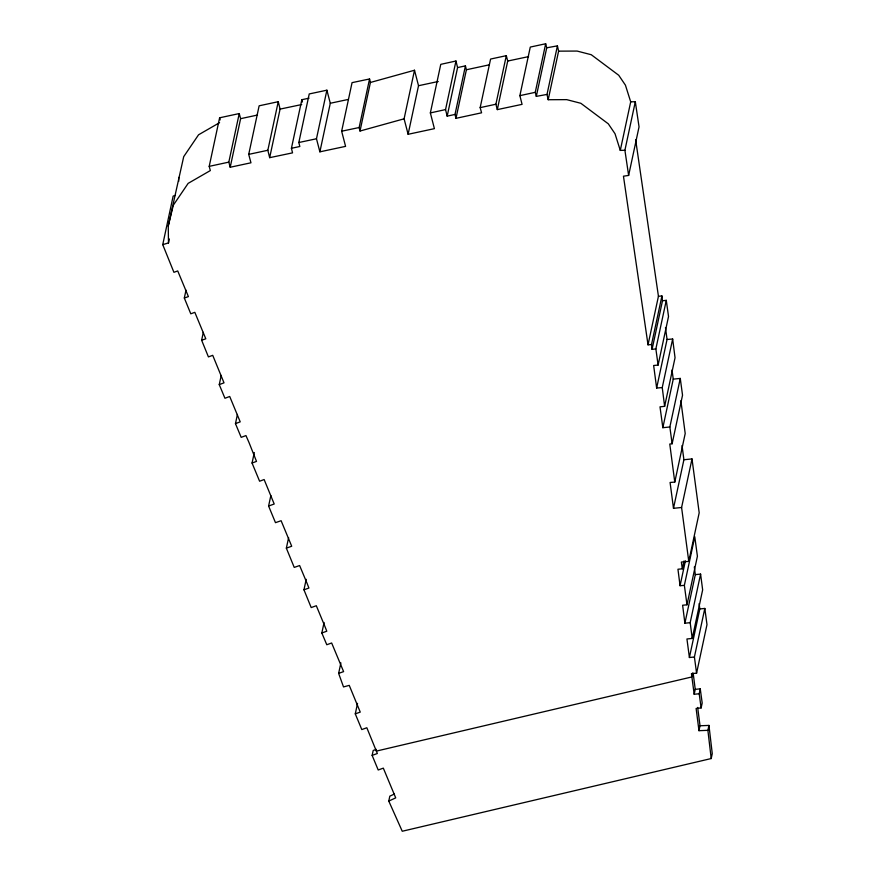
<?xml version="1.0" encoding="UTF-8"?>
<svg xmlns="http://www.w3.org/2000/svg" width="875" height="875" viewBox="0 0 875 875"><rect width="100%" height="100%" fill="white"/><g stroke="black" fill="none" stroke-linecap="round" stroke-linejoin="round"><path stroke-width="1.31" d="M708.947 725.419L707.886 730.33L698.972 730.68L700.022 725.769L708.947 725.419L712.261 753.637L711.2 758.548L402.248 831.25L388.773 801.062L395.719 797.88L383.327 768.141L378.208 769.989L372.137 755.387L377.344 753.506L366.833 727.759L361.791 729.564L355.283 713.869L360.248 712.097L349.245 685.377L343.514 686.93L338.636 673.389L343.602 671.617L331.658 642.994L326.78 644.733L321.836 632.975L326.791 631.203L324.866 626.325L316.312 605.73L311.194 607.567L303.953 589.805L308.919 588.033L307.027 583.231L299.622 565.545L294.23 567.405L286.355 548.166L291.703 546.23L281.116 520.712L275.483 522.67L268.603 506.045L274.203 504L264.13 479.544L259.602 481.217L252.055 463.039L256.506 461.387L249.08 442.695L245.952 435.575L241.183 437.358L235.463 423.631L240.22 421.848L229.709 396.484L224.941 398.267L219.253 384.617L224.011 382.834L212.723 355.327L208.425 356.902L201.633 340.233L205.8 338.8L194.83 312.331L190.783 313.808L184.319 298.014L188.409 296.614L177.734 270.944L173.917 272.311L162.739 244.65L173.152 196.077L175.448 195.387M162.739 244.65L168.481 242.911L168.252 225.991L183.717 156.647L198.559 134.794L219.57 122.675M168.481 242.911L169.323 238.973M168.252 225.991L173.305 205.22L188.147 183.367L210.328 170.57L209.202 166.359L219.614 117.797L239.236 113.564L240.614 118.672L230.202 167.245L250.961 162.794L248.719 154.372L259.131 105.809L278.25 101.697L280.077 109.102L269.664 157.664L292.545 152.862L291.43 148.28L301.842 99.706L309.039 98.186M184.319 298.014L186.003 290.139M230.202 167.245L228.823 162.127L239.236 113.564M201.633 340.233L203.317 332.358M269.664 157.664L267.837 150.27L278.25 101.697M219.253 384.617L221.222 375.43M235.463 423.631L237.431 414.444M291.43 148.28L299.83 146.497L298.823 142.516L309.236 93.942L326.889 90.191L330.291 103.261L319.878 151.834L345.581 146.366L341.644 131.217L352.056 82.644L369.556 78.969L370.42 82.458L360.008 131.031L404.097 118.814L414.509 70.241L370.42 82.458M319.878 151.834L316.477 138.764L326.889 90.191M252.055 463.039L254.308 452.528M268.603 506.045L270.856 495.545M360.008 131.031L359.144 127.531L369.556 78.969M286.355 548.166L288.608 537.666M303.953 589.805L306.206 579.305M457.581 67.583L465.434 65.855L455.011 114.428L447.169 116.156L457.581 67.583L455.962 61.009L440.77 64.345L430.358 112.919L434.405 128.658L408.111 134.291L418.523 85.717L414.509 70.241M321.836 632.975L324.089 622.475M447.169 116.156L445.55 109.583L455.962 61.009M546.722 47.808L557.419 45.861L547.006 94.423L536.309 96.381L546.722 47.808L545.672 43.75L530.283 47.075L519.87 95.648L522.069 104.355L497.306 109.616L507.719 61.042L506.308 55.672L490.58 59.052L480.167 107.625L481.578 112.809L455.984 118.333L466.397 69.759L465.434 65.855M338.636 673.389L340.889 662.889M355.283 713.869L357.536 703.369M497.306 109.616L495.895 104.234L506.308 55.672M372.137 755.387L373.198 750.477L376.316 749.35M536.309 96.381L535.259 92.323L545.672 43.75M388.773 801.062L389.823 796.152L394.45 794.03M558.6 51.144L577.117 51.067L591.259 54.72L618.723 75.261L625.428 85.159L630.7 101.839L635.316 101.697L624.903 150.259L620.288 150.413L615.016 133.733L608.311 123.834L580.847 103.294L566.705 99.641L548.188 99.717L558.6 51.144L557.419 45.861M620.288 150.413L630.7 101.839M648.025 344.837L658.438 296.275L661.927 295.958L651.514 344.531L648.025 344.837L623.459 176.192L628.633 175.438L639.045 126.864L635.316 101.697M662.484 300.781L666.28 300.333L655.867 348.906L652.072 349.355L662.484 300.781L661.927 295.958M656.644 388.052L667.056 339.478L672.656 338.997L662.244 387.57L656.644 388.052L653.647 365.509L658.109 365.061L668.522 316.488L666.28 300.333M662.845 427.7L673.258 379.137L680.269 378.416L669.856 426.978L662.845 427.7L660.002 406.842L664.628 406.328L675.041 357.755L672.656 338.997M673.487 508.32L683.9 459.747L692.005 458.927L681.592 507.489L673.487 508.32L670.086 482.464L674.778 482.092L669.769 444.041L672.12 443.767L682.533 395.194L680.269 378.416M674.778 482.092L685.202 433.519L680.87 400.717M684.895 623.208L695.308 574.634L700.591 574.098L690.178 622.672L684.895 623.208L682.62 605.238L686.995 604.811L697.408 556.237L694.772 536.769L684.359 585.342L680.061 585.725L677.95 569.242L682.325 568.827L684.02 560.952M680.061 585.725L685.409 560.777M682.325 568.827L681.373 562.056L688.778 561.356L699.191 512.783L692.005 458.927M689.402 657.519L699.814 608.945L704.823 608.442L694.411 657.005L689.402 657.519L686.941 638.98L692.223 638.444L702.647 589.87L700.591 574.098M692.716 673.006L691.873 676.944L376.348 751.1M694.181 694.258L695.242 689.347L700.252 688.833L699.202 693.755L694.181 694.258L691.447 673.652L696.577 673.192L706.989 624.619L704.823 608.442M698.972 730.68L696.117 708.433L701.127 707.93L702.188 703.019L700.252 688.833M430.358 112.919L445.55 109.583M519.87 95.648L535.259 92.323M466.397 69.759L489.431 64.794M418.523 85.717L438.244 81.495M248.719 154.372L267.837 150.27M480.167 107.625L495.895 104.234M209.202 166.359L228.823 162.127M240.614 118.672L257.491 115.052M330.291 103.261L348.283 99.433M298.823 142.516L316.477 138.764M507.719 61.042L528.577 56.612M280.077 109.102L301.689 104.552M341.644 131.217L359.144 127.531M219.614 117.797L220.183 119.897M404.097 118.814L408.111 134.291M455.011 114.428L455.984 118.333M301.842 99.706L302.4 102.003M547.006 94.423L548.188 99.717M624.903 150.259L628.633 175.438M635.644 139.759L658.438 296.275M655.867 348.906L658.109 365.061M672.011 370.005L673.258 379.137M699.202 693.755L701.127 707.93M669.856 426.978L672.12 443.767M684.359 585.342L686.995 604.811M665.47 327.545L667.056 339.478M699.114 603.641L699.814 608.945M681.592 507.489L688.778 561.356M694.411 657.005L696.577 673.192M682.03 445.528L683.9 459.747M690.178 622.672L692.223 638.444M693.186 673.345L695.242 689.347M697.67 707.448L700.022 725.769M694.334 566.934L695.308 574.634M662.244 387.57L664.628 406.328M707.886 730.33L711.2 758.548M651.514 344.531L652.072 349.355M178.664 177.417L178.719 181.322"/></g></svg>
